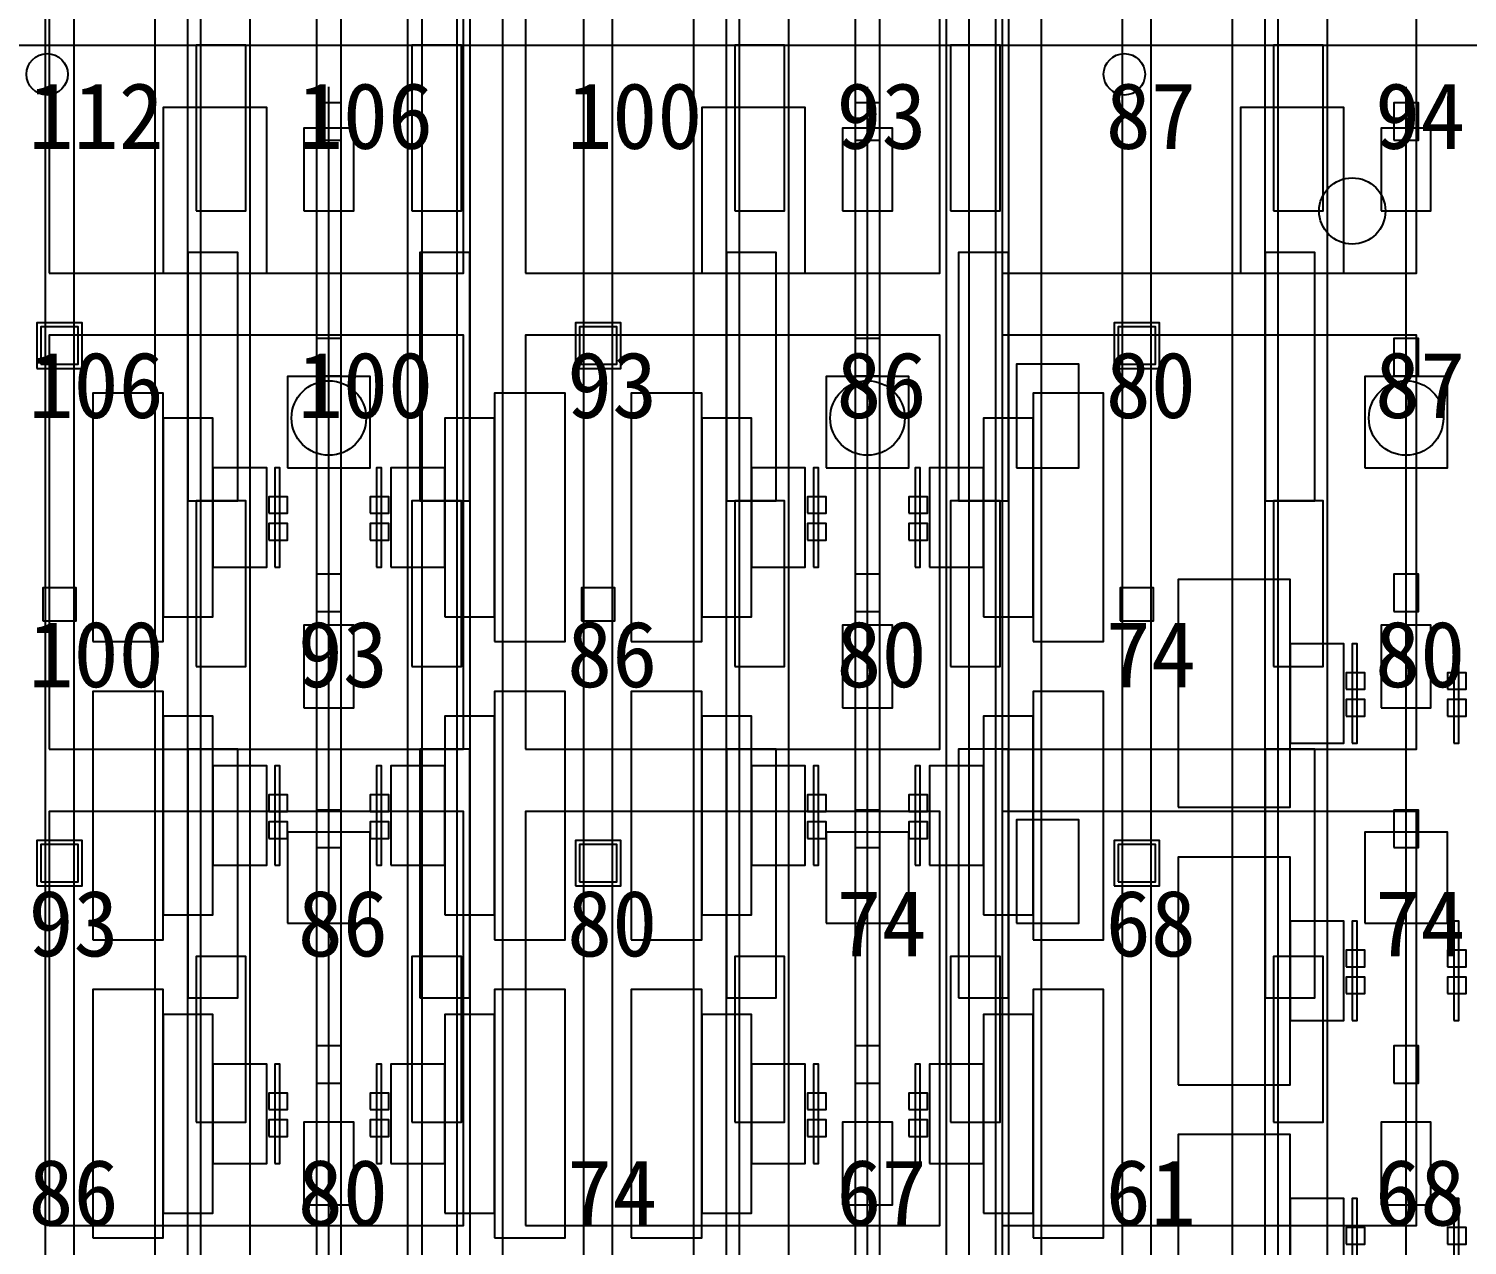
# Model space of a CAD drawing. Header units: metres. Extents: x -1640 to 1560, y -268 to 2338.
# Drawn here: x -129.49 to -94.78, y 1353.03 to 1382.4 of the extents above; entities that cross this region are included whole.
import ezdxf

# ---------------------------------------------------------------- set-up
doc = ezdxf.new("R2010")
doc.units = ezdxf.units.M
for name, color, linetype in [('1F_CHL', 4, 'Continuous'), ('1F_PUMP', 2, 'Continuous'), ('1F_SCR', 3, 'Continuous'), ('1F_STRUCT_COLUMN', 8, 'Continuous'), ('2F_CSF_LATERAL_RACK_CONCEPT', 9, 'Continuous'), ('2F_RFG', 5, 'Continuous'), ('2F_STRUCT_COLUMN', 8, 'Continuous'), ('2F_VMB', 6, 'Continuous'), ('3F_CLEANROOM_OVERHEAD_PIPE_DUCT_CONCEPT', 9, 'Continuous'), ('3F_CMP', 5, 'Continuous'), ('3F_EHS_EGRESS_DIST_M', 2, 'Continuous'), ('3F_EHS_EXTINGUISHER_HYDRANT_CABINET_CONCEPT', 1, 'Continuous'), ('3F_EHS_GAS_DETECTOR', 6, 'Continuous'), ('3F_EHS_SAFETY_SHOWER_EYEWASH_CONCEPT', 3, 'Continuous'), ('3F_ETCH', 2, 'Continuous'), ('3F_FOUP', 5, 'Continuous'), ('3F_OHT', 9, 'Continuous'), ('3F_OHTV', 1, 'Continuous'), ('3F_STK', 3, 'Continuous'), ('3F_STRUCT_COLUMN', 8, 'Continuous'), ('3F_TBAR', 6, 'Continuous'), ('4F_FFU', 1, 'Continuous'), ('4F_STRUCT_PLENUM_TRUSS_CONCEPT', 9, 'Continuous'), ('5F_CHL', 4, 'Continuous'), ('5F_PUMP', 2, 'Continuous'), ('5F_SCR', 3, 'Continuous'), ('5F_STRUCT_COLUMN', 8, 'Continuous'), ('6F_CSF_LATERAL_RACK_CONCEPT', 9, 'Continuous'), ('6F_RFG', 5, 'Continuous'), ('6F_STRUCT_COLUMN', 8, 'Continuous'), ('6F_VMB', 6, 'Continuous'), ('7F_CLEANROOM_OVERHEAD_PIPE_DUCT_CONCEPT', 9, 'Continuous'), ('7F_CMP', 5, 'Continuous'), ('7F_EHS_EGRESS_DIST_M', 2, 'Continuous'), ('7F_EHS_EXTINGUISHER_HYDRANT_CABINET_CONCEPT', 1, 'Continuous'), ('7F_EHS_GAS_DETECTOR', 6, 'Continuous'), ('7F_EHS_SAFETY_SHOWER_EYEWASH_CONCEPT', 3, 'Continuous'), ('7F_ETCH', 2, 'Continuous'), ('7F_FOUP', 5, 'Continuous'), ('7F_OHT', 9, 'Continuous'), ('7F_OHTV', 1, 'Continuous'), ('7F_STK', 3, 'Continuous'), ('7F_STRUCT_COLUMN', 8, 'Continuous'), ('7F_TBAR', 6, 'Continuous'), ('8F_FFU', 1, 'Continuous'), ('8F_STRUCT_PLENUM_TRUSS_CONCEPT', 9, 'Continuous'), ('EHS_TREATED_EXHAUST', 30, 'Continuous'), ('UTIL_ELEC.LV_CONCEPT', 2, 'Continuous'), ('UTIL_PCW.R_CONCEPT', 1, 'Continuous'), ('UTIL_PCW.S_CONCEPT', 6, 'Continuous')]:
    doc.layers.add(name, color=color, linetype=linetype)

msp = doc.modelspace()

# ---------------------------------------------------------------- linework, layer by layer
at = {"layer": '1F_CHL'}
for points in [[(-105.65, 1371.8), (-104.15, 1371.8), (-104.15, 1374.3), (-105.65, 1374.3)], [(-105.65, 1360.8), (-104.15, 1360.8), (-104.15, 1363.3), (-105.65, 1363.3)]]:
    msp.add_lwpolyline(points, close=True, dxfattribs=at)
at = {"layer": '1F_PUMP'}
for points in [[(-125.45, 1378), (-124.25, 1378), (-124.25, 1382), (-125.45, 1382)], [(-120.25, 1378), (-119.05, 1378), (-119.05, 1382), (-120.25, 1382)], [(-112.45, 1378), (-111.25, 1378), (-111.25, 1382), (-112.45, 1382)], [(-107.25, 1378), (-106.05, 1378), (-106.05, 1382), (-107.25, 1382)], [(-99.45, 1378), (-98.25, 1378), (-98.25, 1382), (-99.45, 1382)], [(-125.45, 1367), (-124.25, 1367), (-124.25, 1371), (-125.45, 1371)], [(-120.25, 1367), (-119.05, 1367), (-119.05, 1371), (-120.25, 1371)], [(-112.45, 1367), (-111.25, 1367), (-111.25, 1371), (-112.45, 1371)], [(-107.25, 1367), (-106.05, 1367), (-106.05, 1371), (-107.25, 1371)], [(-99.45, 1367), (-98.25, 1367), (-98.25, 1371), (-99.45, 1371)], [(-125.45, 1356), (-124.25, 1356), (-124.25, 1360), (-125.45, 1360)], [(-120.25, 1356), (-119.05, 1356), (-119.05, 1360), (-120.25, 1360)], [(-112.45, 1356), (-111.25, 1356), (-111.25, 1360), (-112.45, 1360)], [(-107.25, 1356), (-106.05, 1356), (-106.05, 1360), (-107.25, 1360)], [(-99.45, 1356), (-98.25, 1356), (-98.25, 1360), (-99.45, 1360)]]:
    msp.add_lwpolyline(points, close=True, dxfattribs=at)
at = {"layer": '1F_SCR'}
for points in [[(-123.25, 1371.8), (-121.25, 1371.8), (-121.25, 1374), (-123.25, 1374)], [(-110.25, 1371.8), (-108.25, 1371.8), (-108.25, 1374), (-110.25, 1374)], [(-97.25, 1371.8), (-95.25, 1371.8), (-95.25, 1374), (-97.25, 1374)], [(-123.25, 1360.8), (-121.25, 1360.8), (-121.25, 1363), (-123.25, 1363)], [(-110.25, 1360.8), (-108.25, 1360.8), (-108.25, 1363), (-110.25, 1363)], [(-97.25, 1360.8), (-95.25, 1360.8), (-95.25, 1363), (-97.25, 1363)]]:
    msp.add_lwpolyline(points, close=True, dxfattribs=at)
at = {"layer": '1F_STRUCT_COLUMN'}
for points in [[(-129.3, 1374.2), (-128.2, 1374.2), (-128.2, 1375.3), (-129.3, 1375.3)], [(-116.3, 1374.2), (-115.2, 1374.2), (-115.2, 1375.3), (-116.3, 1375.3)], [(-103.3, 1374.2), (-102.2, 1374.2), (-102.2, 1375.3), (-103.3, 1375.3)], [(-129.3, 1361.7), (-128.2, 1361.7), (-128.2, 1362.8), (-129.3, 1362.8)], [(-116.3, 1361.7), (-115.2, 1361.7), (-115.2, 1362.8), (-116.3, 1362.8)], [(-103.3, 1361.7), (-102.2, 1361.7), (-102.2, 1362.8), (-103.3, 1362.8)]]:
    msp.add_lwpolyline(points, close=True, dxfattribs=at)
at = {"layer": '2F_CSF_LATERAL_RACK_CONCEPT'}
for points in [[(-126.45, 1310), (-125.65, 1310), (-125.65, 1460), (-126.45, 1460)], [(-118.85, 1310), (-118.05, 1310), (-118.05, 1460), (-118.85, 1460)], [(-113.45, 1310), (-112.65, 1310), (-112.65, 1460), (-113.45, 1460)], [(-105.85, 1310), (-105.05, 1310), (-105.05, 1460), (-105.85, 1460)], [(-100.45, 1310), (-99.65, 1310), (-99.65, 1460), (-100.45, 1460)]]:
    msp.add_lwpolyline(points, close=True, dxfattribs=at)
at = {"layer": '2F_RFG'}
for points in [[(-125.65, 1371), (-124.45, 1371), (-124.45, 1377), (-125.65, 1377)], [(-120.05, 1371), (-118.85, 1371), (-118.85, 1377), (-120.05, 1377)], [(-112.65, 1371), (-111.45, 1371), (-111.45, 1377), (-112.65, 1377)], [(-107.05, 1371), (-105.85, 1371), (-105.85, 1377), (-107.05, 1377)], [(-99.65, 1371), (-98.45, 1371), (-98.45, 1377), (-99.65, 1377)], [(-125.65, 1359), (-124.45, 1359), (-124.45, 1365), (-125.65, 1365)], [(-120.05, 1359), (-118.85, 1359), (-118.85, 1365), (-120.05, 1365)], [(-112.65, 1359), (-111.45, 1359), (-111.45, 1365), (-112.65, 1365)], [(-107.05, 1359), (-105.85, 1359), (-105.85, 1365), (-107.05, 1365)], [(-99.65, 1359), (-98.45, 1359), (-98.45, 1365), (-99.65, 1365)]]:
    msp.add_lwpolyline(points, close=True, dxfattribs=at)
at = {"layer": '2F_STRUCT_COLUMN'}
for points in [[(-129.2, 1374.3), (-128.3, 1374.3), (-128.3, 1375.2), (-129.2, 1375.2)], [(-116.2, 1374.3), (-115.3, 1374.3), (-115.3, 1375.2), (-116.2, 1375.2)], [(-103.2, 1374.3), (-102.3, 1374.3), (-102.3, 1375.2), (-103.2, 1375.2)], [(-129.2, 1361.8), (-128.3, 1361.8), (-128.3, 1362.7), (-129.2, 1362.7)], [(-116.2, 1361.8), (-115.3, 1361.8), (-115.3, 1362.7), (-116.2, 1362.7)], [(-103.2, 1361.8), (-102.3, 1361.8), (-102.3, 1362.7), (-103.2, 1362.7)]]:
    msp.add_lwpolyline(points, close=True, dxfattribs=at)
at = {"layer": '2F_VMB'}
for points in [[(-122.85, 1378), (-121.65, 1378), (-121.65, 1380), (-122.85, 1380)], [(-109.85, 1378), (-108.65, 1378), (-108.65, 1380), (-109.85, 1380)], [(-96.85, 1378), (-95.65, 1378), (-95.65, 1380), (-96.85, 1380)], [(-122.85, 1366), (-121.65, 1366), (-121.65, 1368), (-122.85, 1368)], [(-109.85, 1366), (-108.65, 1366), (-108.65, 1368), (-109.85, 1368)], [(-96.85, 1366), (-95.65, 1366), (-95.65, 1368), (-96.85, 1368)], [(-122.85, 1354), (-121.65, 1354), (-121.65, 1356), (-122.85, 1356)], [(-109.85, 1354), (-108.65, 1354), (-108.65, 1356), (-109.85, 1356)], [(-96.85, 1354), (-95.65, 1354), (-95.65, 1356), (-96.85, 1356)]]:
    msp.add_lwpolyline(points, close=True, dxfattribs=at)
at = {"layer": '3F_CLEANROOM_OVERHEAD_PIPE_DUCT_CONCEPT'}
for points in [[(-125.35, 1309), (-124.15, 1309), (-124.15, 1461), (-125.35, 1461)], [(-120.35, 1309), (-119.15, 1309), (-119.15, 1461), (-120.35, 1461)], [(-112.35, 1309), (-111.15, 1309), (-111.15, 1461), (-112.35, 1461)], [(-107.35, 1309), (-106.15, 1309), (-106.15, 1461), (-107.35, 1461)], [(-99.35, 1309), (-98.15, 1309), (-98.15, 1461), (-99.35, 1461)]]:
    msp.add_lwpolyline(points, close=True, dxfattribs=at)
at = {"layer": '3F_CMP'}
for points in [[(-101.75, 1363.6), (-99.05, 1363.6), (-99.05, 1369.1), (-101.75, 1369.1)], [(-99.05, 1365.15), (-97.75, 1365.15), (-97.75, 1367.55), (-99.05, 1367.55)], [(-101.75, 1356.9), (-99.05, 1356.9), (-99.05, 1362.4), (-101.75, 1362.4)], [(-99.05, 1358.45), (-97.75, 1358.45), (-97.75, 1360.85), (-99.05, 1360.85)], [(-101.75, 1350.2), (-99.05, 1350.2), (-99.05, 1355.7), (-101.75, 1355.7)], [(-99.05, 1351.75), (-97.75, 1351.75), (-97.75, 1354.15), (-99.05, 1354.15)]]:
    msp.add_lwpolyline(points, close=True, dxfattribs=at)
at = {"layer": '3F_EHS_EXTINGUISHER_HYDRANT_CABINET_CONCEPT'}
for centre in [(-129.05, 1381.3), (-103.05, 1381.3)]:
    msp.add_circle(centre, 0.5, dxfattribs=at)
at = {"layer": '3F_EHS_GAS_DETECTOR'}
for centre in [(-122.25, 1373), (-109.25, 1373), (-96.25, 1373)]:
    msp.add_circle(centre, 0.9, dxfattribs=at)
at = {"layer": '3F_EHS_SAFETY_SHOWER_EYEWASH_CONCEPT'}
msp.add_circle((-97.55, 1378), 0.8, dxfattribs=at)
at = {"layer": '3F_ETCH'}
for points in [[(-127.95, 1367.6), (-126.25, 1367.6), (-126.25, 1373.6), (-127.95, 1373.6)], [(-118.25, 1367.6), (-116.55, 1367.6), (-116.55, 1373.6), (-118.25, 1373.6)], [(-114.95, 1367.6), (-113.25, 1367.6), (-113.25, 1373.6), (-114.95, 1373.6)], [(-105.25, 1367.6), (-103.55, 1367.6), (-103.55, 1373.6), (-105.25, 1373.6)], [(-126.25, 1368.2), (-125.05, 1368.2), (-125.05, 1373), (-126.25, 1373)], [(-119.45, 1368.2), (-118.25, 1368.2), (-118.25, 1373), (-119.45, 1373)], [(-113.25, 1368.2), (-112.05, 1368.2), (-112.05, 1373), (-113.25, 1373)], [(-106.45, 1368.2), (-105.25, 1368.2), (-105.25, 1373), (-106.45, 1373)], [(-125.05, 1369.4), (-123.75, 1369.4), (-123.75, 1371.8), (-125.05, 1371.8)], [(-120.75, 1369.4), (-119.45, 1369.4), (-119.45, 1371.8), (-120.75, 1371.8)], [(-112.05, 1369.4), (-110.75, 1369.4), (-110.75, 1371.8), (-112.05, 1371.8)], [(-107.75, 1369.4), (-106.45, 1369.4), (-106.45, 1371.8), (-107.75, 1371.8)], [(-127.95, 1360.4), (-126.25, 1360.4), (-126.25, 1366.4), (-127.95, 1366.4)], [(-118.25, 1360.4), (-116.55, 1360.4), (-116.55, 1366.4), (-118.25, 1366.4)], [(-114.95, 1360.4), (-113.25, 1360.4), (-113.25, 1366.4), (-114.95, 1366.4)], [(-105.25, 1360.4), (-103.55, 1360.4), (-103.55, 1366.4), (-105.25, 1366.4)], [(-126.25, 1361), (-125.05, 1361), (-125.05, 1365.8), (-126.25, 1365.8)], [(-119.45, 1361), (-118.25, 1361), (-118.25, 1365.8), (-119.45, 1365.8)], [(-113.25, 1361), (-112.05, 1361), (-112.05, 1365.8), (-113.25, 1365.8)], [(-106.45, 1361), (-105.25, 1361), (-105.25, 1365.8), (-106.45, 1365.8)], [(-125.05, 1362.2), (-123.75, 1362.2), (-123.75, 1364.6), (-125.05, 1364.6)], [(-120.75, 1362.2), (-119.45, 1362.2), (-119.45, 1364.6), (-120.75, 1364.6)], [(-112.05, 1362.2), (-110.75, 1362.2), (-110.75, 1364.6), (-112.05, 1364.6)], [(-107.75, 1362.2), (-106.45, 1362.2), (-106.45, 1364.6), (-107.75, 1364.6)], [(-127.95, 1353.2), (-126.25, 1353.2), (-126.25, 1359.2), (-127.95, 1359.2)], [(-118.25, 1353.2), (-116.55, 1353.2), (-116.55, 1359.2), (-118.25, 1359.2)], [(-114.95, 1353.2), (-113.25, 1353.2), (-113.25, 1359.2), (-114.95, 1359.2)], [(-105.25, 1353.2), (-103.55, 1353.2), (-103.55, 1359.2), (-105.25, 1359.2)], [(-126.25, 1353.8), (-125.05, 1353.8), (-125.05, 1358.6), (-126.25, 1358.6)], [(-119.45, 1353.8), (-118.25, 1353.8), (-118.25, 1358.6), (-119.45, 1358.6)], [(-113.25, 1353.8), (-112.05, 1353.8), (-112.05, 1358.6), (-113.25, 1358.6)], [(-106.45, 1353.8), (-105.25, 1353.8), (-105.25, 1358.6), (-106.45, 1358.6)], [(-125.05, 1355), (-123.75, 1355), (-123.75, 1357.4), (-125.05, 1357.4)], [(-120.75, 1355), (-119.45, 1355), (-119.45, 1357.4), (-120.75, 1357.4)], [(-112.05, 1355), (-110.75, 1355), (-110.75, 1357.4), (-112.05, 1357.4)], [(-107.75, 1355), (-106.45, 1355), (-106.45, 1357.4), (-107.75, 1357.4)]]:
    msp.add_lwpolyline(points, close=True, dxfattribs=at)
at = {"layer": '3F_FOUP'}
for points in [[(-123.7, 1370.7), (-123.25, 1370.7), (-123.25, 1371.1), (-123.7, 1371.1)], [(-121.25, 1370.7), (-120.8, 1370.7), (-120.8, 1371.1), (-121.25, 1371.1)], [(-110.7, 1370.7), (-110.25, 1370.7), (-110.25, 1371.1), (-110.7, 1371.1)], [(-108.25, 1370.7), (-107.8, 1370.7), (-107.8, 1371.1), (-108.25, 1371.1)], [(-123.7, 1370.05), (-123.25, 1370.05), (-123.25, 1370.45), (-123.7, 1370.45)], [(-121.25, 1370.05), (-120.8, 1370.05), (-120.8, 1370.45), (-121.25, 1370.45)], [(-110.7, 1370.05), (-110.25, 1370.05), (-110.25, 1370.45), (-110.7, 1370.45)], [(-108.25, 1370.05), (-107.8, 1370.05), (-107.8, 1370.45), (-108.25, 1370.45)], [(-97.7, 1366.45), (-97.25, 1366.45), (-97.25, 1366.85), (-97.7, 1366.85)], [(-95.25, 1366.45), (-94.8, 1366.45), (-94.8, 1366.85), (-95.25, 1366.85)], [(-97.7, 1365.8), (-97.25, 1365.8), (-97.25, 1366.2), (-97.7, 1366.2)], [(-95.25, 1365.8), (-94.8, 1365.8), (-94.8, 1366.2), (-95.25, 1366.2)], [(-123.7, 1363.5), (-123.25, 1363.5), (-123.25, 1363.9), (-123.7, 1363.9)], [(-121.25, 1363.5), (-120.8, 1363.5), (-120.8, 1363.9), (-121.25, 1363.9)], [(-110.7, 1363.5), (-110.25, 1363.5), (-110.25, 1363.9), (-110.7, 1363.9)], [(-108.25, 1363.5), (-107.8, 1363.5), (-107.8, 1363.9), (-108.25, 1363.9)], [(-123.7, 1362.85), (-123.25, 1362.85), (-123.25, 1363.25), (-123.7, 1363.25)], [(-121.25, 1362.85), (-120.8, 1362.85), (-120.8, 1363.25), (-121.25, 1363.25)], [(-110.7, 1362.85), (-110.25, 1362.85), (-110.25, 1363.25), (-110.7, 1363.25)], [(-108.25, 1362.85), (-107.8, 1362.85), (-107.8, 1363.25), (-108.25, 1363.25)], [(-97.7, 1359.75), (-97.25, 1359.75), (-97.25, 1360.15), (-97.7, 1360.15)], [(-95.25, 1359.75), (-94.8, 1359.75), (-94.8, 1360.15), (-95.25, 1360.15)], [(-97.7, 1359.1), (-97.25, 1359.1), (-97.25, 1359.5), (-97.7, 1359.5)], [(-95.25, 1359.1), (-94.8, 1359.1), (-94.8, 1359.5), (-95.25, 1359.5)], [(-123.7, 1356.3), (-123.25, 1356.3), (-123.25, 1356.7), (-123.7, 1356.7)], [(-121.25, 1356.3), (-120.8, 1356.3), (-120.8, 1356.7), (-121.25, 1356.7)], [(-110.7, 1356.3), (-110.25, 1356.3), (-110.25, 1356.7), (-110.7, 1356.7)], [(-108.25, 1356.3), (-107.8, 1356.3), (-107.8, 1356.7), (-108.25, 1356.7)], [(-123.7, 1355.65), (-123.25, 1355.65), (-123.25, 1356.05), (-123.7, 1356.05)], [(-121.25, 1355.65), (-120.8, 1355.65), (-120.8, 1356.05), (-121.25, 1356.05)], [(-110.7, 1355.65), (-110.25, 1355.65), (-110.25, 1356.05), (-110.7, 1356.05)], [(-108.25, 1355.65), (-107.8, 1355.65), (-107.8, 1356.05), (-108.25, 1356.05)], [(-97.7, 1353.05), (-97.25, 1353.05), (-97.25, 1353.45), (-97.7, 1353.45)], [(-95.25, 1353.05), (-94.8, 1353.05), (-94.8, 1353.45), (-95.25, 1353.45)]]:
    msp.add_lwpolyline(points, close=True, dxfattribs=at)
at = {"layer": '3F_OHT'}
for p, q in [((-122.25, 1309), (-122.25, 1381)), ((-109.25, 1309), (-109.25, 1381)), ((-96.25, 1309), (-96.25, 1381))]:
    msp.add_line(p, q, dxfattribs=at)
at = {"layer": '3F_OHTV'}
for points in [[(-122.55, 1379.71), (-121.95, 1379.71), (-121.95, 1380.61), (-122.55, 1380.61)], [(-109.55, 1379.71), (-108.95, 1379.71), (-108.95, 1380.61), (-109.55, 1380.61)], [(-96.55, 1379.71), (-95.95, 1379.71), (-95.95, 1380.61), (-96.55, 1380.61)], [(-122.55, 1374.02), (-121.95, 1374.02), (-121.95, 1374.92), (-122.55, 1374.92)], [(-109.55, 1374.02), (-108.95, 1374.02), (-108.95, 1374.92), (-109.55, 1374.92)], [(-96.55, 1374.02), (-95.95, 1374.02), (-95.95, 1374.92), (-96.55, 1374.92)], [(-122.55, 1368.33), (-121.95, 1368.33), (-121.95, 1369.23), (-122.55, 1369.23)], [(-109.55, 1368.33), (-108.95, 1368.33), (-108.95, 1369.23), (-109.55, 1369.23)], [(-96.55, 1368.33), (-95.95, 1368.33), (-95.95, 1369.23), (-96.55, 1369.23)], [(-122.55, 1362.63), (-121.95, 1362.63), (-121.95, 1363.53), (-122.55, 1363.53)], [(-109.55, 1362.63), (-108.95, 1362.63), (-108.95, 1363.53), (-109.55, 1363.53)], [(-96.55, 1362.63), (-95.95, 1362.63), (-95.95, 1363.53), (-96.55, 1363.53)], [(-122.55, 1356.94), (-121.95, 1356.94), (-121.95, 1357.84), (-122.55, 1357.84)], [(-109.55, 1356.94), (-108.95, 1356.94), (-108.95, 1357.84), (-109.55, 1357.84)], [(-96.55, 1356.94), (-95.95, 1356.94), (-95.95, 1357.84), (-96.55, 1357.84)]]:
    msp.add_lwpolyline(points, close=True, dxfattribs=at)
at = {"layer": '3F_STK'}
for points in [[(-126.25, 1376.5), (-123.75, 1376.5), (-123.75, 1380.5), (-126.25, 1380.5)], [(-113.25, 1376.5), (-110.75, 1376.5), (-110.75, 1380.5), (-113.25, 1380.5)], [(-100.25, 1376.5), (-97.75, 1376.5), (-97.75, 1380.5), (-100.25, 1380.5)]]:
    msp.add_lwpolyline(points, close=True, dxfattribs=at)
at = {"layer": '3F_STRUCT_COLUMN'}
for points in [[(-129.15, 1368.1), (-128.35, 1368.1), (-128.35, 1368.9), (-129.15, 1368.9)], [(-116.15, 1368.1), (-115.35, 1368.1), (-115.35, 1368.9), (-116.15, 1368.9)], [(-103.15, 1368.1), (-102.35, 1368.1), (-102.35, 1368.9), (-103.15, 1368.9)]]:
    msp.add_lwpolyline(points, close=True, dxfattribs=at)
at = {"layer": '3F_TBAR'}
for points in [[(-123.55, 1369.4), (-123.43, 1369.4), (-123.43, 1371.8), (-123.55, 1371.8)], [(-121.1, 1369.4), (-120.98, 1369.4), (-120.98, 1371.8), (-121.1, 1371.8)], [(-110.55, 1369.4), (-110.43, 1369.4), (-110.43, 1371.8), (-110.55, 1371.8)], [(-108.1, 1369.4), (-107.98, 1369.4), (-107.98, 1371.8), (-108.1, 1371.8)], [(-97.55, 1365.15), (-97.43, 1365.15), (-97.43, 1367.55), (-97.55, 1367.55)], [(-95.1, 1365.15), (-94.98, 1365.15), (-94.98, 1367.55), (-95.1, 1367.55)], [(-123.55, 1362.2), (-123.43, 1362.2), (-123.43, 1364.6), (-123.55, 1364.6)], [(-121.1, 1362.2), (-120.98, 1362.2), (-120.98, 1364.6), (-121.1, 1364.6)], [(-110.55, 1362.2), (-110.43, 1362.2), (-110.43, 1364.6), (-110.55, 1364.6)], [(-108.1, 1362.2), (-107.98, 1362.2), (-107.98, 1364.6), (-108.1, 1364.6)], [(-97.55, 1358.45), (-97.43, 1358.45), (-97.43, 1360.85), (-97.55, 1360.85)], [(-95.1, 1358.45), (-94.98, 1358.45), (-94.98, 1360.85), (-95.1, 1360.85)], [(-123.55, 1355), (-123.43, 1355), (-123.43, 1357.4), (-123.55, 1357.4)], [(-121.1, 1355), (-120.98, 1355), (-120.98, 1357.4), (-121.1, 1357.4)], [(-110.55, 1355), (-110.43, 1355), (-110.43, 1357.4), (-110.55, 1357.4)], [(-108.1, 1355), (-107.98, 1355), (-107.98, 1357.4), (-108.1, 1357.4)], [(-97.55, 1351.75), (-97.43, 1351.75), (-97.43, 1354.15), (-97.55, 1354.15)], [(-95.1, 1351.75), (-94.98, 1351.75), (-94.98, 1354.15), (-95.1, 1354.15)]]:
    msp.add_lwpolyline(points, close=True, dxfattribs=at)
at = {"layer": '4F_FFU'}
for points in [[(-129, 1376.5), (-119, 1376.5), (-119, 1386.5), (-129, 1386.5)], [(-117.5, 1376.5), (-107.5, 1376.5), (-107.5, 1386.5), (-117.5, 1386.5)], [(-106, 1376.5), (-96, 1376.5), (-96, 1386.5), (-106, 1386.5)], [(-129, 1365), (-119, 1365), (-119, 1375), (-129, 1375)], [(-117.5, 1365), (-107.5, 1365), (-107.5, 1375), (-117.5, 1375)], [(-106, 1365), (-96, 1365), (-96, 1375), (-106, 1375)], [(-129, 1353.5), (-119, 1353.5), (-119, 1363.5), (-129, 1363.5)], [(-117.5, 1353.5), (-107.5, 1353.5), (-107.5, 1363.5), (-117.5, 1363.5)], [(-106, 1353.5), (-96, 1353.5), (-96, 1363.5), (-106, 1363.5)]]:
    msp.add_lwpolyline(points, close=True, dxfattribs=at)
at = {"layer": '4F_STRUCT_PLENUM_TRUSS_CONCEPT'}
for points in [[(-129.1, 1306), (-128.4, 1306), (-128.4, 1464), (-129.1, 1464)], [(-116.1, 1306), (-115.4, 1306), (-115.4, 1464), (-116.1, 1464)], [(-103.1, 1306), (-102.4, 1306), (-102.4, 1464), (-103.1, 1464)]]:
    msp.add_lwpolyline(points, close=True, dxfattribs=at)
at = {"layer": '5F_CHL'}
for points in [[(-105.65, 1371.8), (-104.15, 1371.8), (-104.15, 1374.3), (-105.65, 1374.3)], [(-105.65, 1360.8), (-104.15, 1360.8), (-104.15, 1363.3), (-105.65, 1363.3)]]:
    msp.add_lwpolyline(points, close=True, dxfattribs=at)
at = {"layer": '5F_PUMP'}
for points in [[(-125.45, 1378), (-124.25, 1378), (-124.25, 1382), (-125.45, 1382)], [(-120.25, 1378), (-119.05, 1378), (-119.05, 1382), (-120.25, 1382)], [(-112.45, 1378), (-111.25, 1378), (-111.25, 1382), (-112.45, 1382)], [(-107.25, 1378), (-106.05, 1378), (-106.05, 1382), (-107.25, 1382)], [(-99.45, 1378), (-98.25, 1378), (-98.25, 1382), (-99.45, 1382)], [(-125.45, 1367), (-124.25, 1367), (-124.25, 1371), (-125.45, 1371)], [(-120.25, 1367), (-119.05, 1367), (-119.05, 1371), (-120.25, 1371)], [(-112.45, 1367), (-111.25, 1367), (-111.25, 1371), (-112.45, 1371)], [(-107.25, 1367), (-106.05, 1367), (-106.05, 1371), (-107.25, 1371)], [(-99.45, 1367), (-98.25, 1367), (-98.25, 1371), (-99.45, 1371)], [(-125.45, 1356), (-124.25, 1356), (-124.25, 1360), (-125.45, 1360)], [(-120.25, 1356), (-119.05, 1356), (-119.05, 1360), (-120.25, 1360)], [(-112.45, 1356), (-111.25, 1356), (-111.25, 1360), (-112.45, 1360)], [(-107.25, 1356), (-106.05, 1356), (-106.05, 1360), (-107.25, 1360)], [(-99.45, 1356), (-98.25, 1356), (-98.25, 1360), (-99.45, 1360)]]:
    msp.add_lwpolyline(points, close=True, dxfattribs=at)
at = {"layer": '5F_SCR'}
for points in [[(-123.25, 1371.8), (-121.25, 1371.8), (-121.25, 1374), (-123.25, 1374)], [(-110.25, 1371.8), (-108.25, 1371.8), (-108.25, 1374), (-110.25, 1374)], [(-97.25, 1371.8), (-95.25, 1371.8), (-95.25, 1374), (-97.25, 1374)], [(-123.25, 1360.8), (-121.25, 1360.8), (-121.25, 1363), (-123.25, 1363)], [(-110.25, 1360.8), (-108.25, 1360.8), (-108.25, 1363), (-110.25, 1363)], [(-97.25, 1360.8), (-95.25, 1360.8), (-95.25, 1363), (-97.25, 1363)]]:
    msp.add_lwpolyline(points, close=True, dxfattribs=at)
at = {"layer": '5F_STRUCT_COLUMN'}
for points in [[(-129.3, 1374.2), (-128.2, 1374.2), (-128.2, 1375.3), (-129.3, 1375.3)], [(-116.3, 1374.2), (-115.2, 1374.2), (-115.2, 1375.3), (-116.3, 1375.3)], [(-103.3, 1374.2), (-102.2, 1374.2), (-102.2, 1375.3), (-103.3, 1375.3)], [(-129.3, 1361.7), (-128.2, 1361.7), (-128.2, 1362.8), (-129.3, 1362.8)], [(-116.3, 1361.7), (-115.2, 1361.7), (-115.2, 1362.8), (-116.3, 1362.8)], [(-103.3, 1361.7), (-102.2, 1361.7), (-102.2, 1362.8), (-103.3, 1362.8)]]:
    msp.add_lwpolyline(points, close=True, dxfattribs=at)
at = {"layer": '6F_CSF_LATERAL_RACK_CONCEPT'}
for points in [[(-126.45, 1310), (-125.65, 1310), (-125.65, 1460), (-126.45, 1460)], [(-118.85, 1310), (-118.05, 1310), (-118.05, 1460), (-118.85, 1460)], [(-113.45, 1310), (-112.65, 1310), (-112.65, 1460), (-113.45, 1460)], [(-105.85, 1310), (-105.05, 1310), (-105.05, 1460), (-105.85, 1460)], [(-100.45, 1310), (-99.65, 1310), (-99.65, 1460), (-100.45, 1460)]]:
    msp.add_lwpolyline(points, close=True, dxfattribs=at)
at = {"layer": '6F_RFG'}
for points in [[(-125.65, 1371), (-124.45, 1371), (-124.45, 1377), (-125.65, 1377)], [(-120.05, 1371), (-118.85, 1371), (-118.85, 1377), (-120.05, 1377)], [(-112.65, 1371), (-111.45, 1371), (-111.45, 1377), (-112.65, 1377)], [(-107.05, 1371), (-105.85, 1371), (-105.85, 1377), (-107.05, 1377)], [(-99.65, 1371), (-98.45, 1371), (-98.45, 1377), (-99.65, 1377)], [(-125.65, 1359), (-124.45, 1359), (-124.45, 1365), (-125.65, 1365)], [(-120.05, 1359), (-118.85, 1359), (-118.85, 1365), (-120.05, 1365)], [(-112.65, 1359), (-111.45, 1359), (-111.45, 1365), (-112.65, 1365)], [(-107.05, 1359), (-105.85, 1359), (-105.85, 1365), (-107.05, 1365)], [(-99.65, 1359), (-98.45, 1359), (-98.45, 1365), (-99.65, 1365)]]:
    msp.add_lwpolyline(points, close=True, dxfattribs=at)
at = {"layer": '6F_STRUCT_COLUMN'}
for points in [[(-129.2, 1374.3), (-128.3, 1374.3), (-128.3, 1375.2), (-129.2, 1375.2)], [(-116.2, 1374.3), (-115.3, 1374.3), (-115.3, 1375.2), (-116.2, 1375.2)], [(-103.2, 1374.3), (-102.3, 1374.3), (-102.3, 1375.2), (-103.2, 1375.2)], [(-129.2, 1361.8), (-128.3, 1361.8), (-128.3, 1362.7), (-129.2, 1362.7)], [(-116.2, 1361.8), (-115.3, 1361.8), (-115.3, 1362.7), (-116.2, 1362.7)], [(-103.2, 1361.8), (-102.3, 1361.8), (-102.3, 1362.7), (-103.2, 1362.7)]]:
    msp.add_lwpolyline(points, close=True, dxfattribs=at)
at = {"layer": '6F_VMB'}
for points in [[(-122.85, 1378), (-121.65, 1378), (-121.65, 1380), (-122.85, 1380)], [(-109.85, 1378), (-108.65, 1378), (-108.65, 1380), (-109.85, 1380)], [(-96.85, 1378), (-95.65, 1378), (-95.65, 1380), (-96.85, 1380)], [(-122.85, 1366), (-121.65, 1366), (-121.65, 1368), (-122.85, 1368)], [(-109.85, 1366), (-108.65, 1366), (-108.65, 1368), (-109.85, 1368)], [(-96.85, 1366), (-95.65, 1366), (-95.65, 1368), (-96.85, 1368)], [(-122.85, 1354), (-121.65, 1354), (-121.65, 1356), (-122.85, 1356)], [(-109.85, 1354), (-108.65, 1354), (-108.65, 1356), (-109.85, 1356)], [(-96.85, 1354), (-95.65, 1354), (-95.65, 1356), (-96.85, 1356)]]:
    msp.add_lwpolyline(points, close=True, dxfattribs=at)
at = {"layer": '7F_CLEANROOM_OVERHEAD_PIPE_DUCT_CONCEPT'}
for points in [[(-125.35, 1309), (-124.15, 1309), (-124.15, 1461), (-125.35, 1461)], [(-120.35, 1309), (-119.15, 1309), (-119.15, 1461), (-120.35, 1461)], [(-112.35, 1309), (-111.15, 1309), (-111.15, 1461), (-112.35, 1461)], [(-107.35, 1309), (-106.15, 1309), (-106.15, 1461), (-107.35, 1461)], [(-99.35, 1309), (-98.15, 1309), (-98.15, 1461), (-99.35, 1461)]]:
    msp.add_lwpolyline(points, close=True, dxfattribs=at)
at = {"layer": '7F_CMP'}
for points in [[(-101.75, 1363.6), (-99.05, 1363.6), (-99.05, 1369.1), (-101.75, 1369.1)], [(-99.05, 1365.15), (-97.75, 1365.15), (-97.75, 1367.55), (-99.05, 1367.55)], [(-101.75, 1356.9), (-99.05, 1356.9), (-99.05, 1362.4), (-101.75, 1362.4)], [(-99.05, 1358.45), (-97.75, 1358.45), (-97.75, 1360.85), (-99.05, 1360.85)], [(-101.75, 1350.2), (-99.05, 1350.2), (-99.05, 1355.7), (-101.75, 1355.7)], [(-99.05, 1351.75), (-97.75, 1351.75), (-97.75, 1354.15), (-99.05, 1354.15)]]:
    msp.add_lwpolyline(points, close=True, dxfattribs=at)
at = {"layer": '7F_EHS_EXTINGUISHER_HYDRANT_CABINET_CONCEPT'}
for centre in [(-129.05, 1381.3), (-103.05, 1381.3)]:
    msp.add_circle(centre, 0.5, dxfattribs=at)
at = {"layer": '7F_EHS_GAS_DETECTOR'}
for centre in [(-122.25, 1373), (-109.25, 1373), (-96.25, 1373)]:
    msp.add_circle(centre, 0.9, dxfattribs=at)
at = {"layer": '7F_EHS_SAFETY_SHOWER_EYEWASH_CONCEPT'}
msp.add_circle((-97.55, 1378), 0.8, dxfattribs=at)
at = {"layer": '7F_ETCH'}
for points in [[(-127.95, 1367.6), (-126.25, 1367.6), (-126.25, 1373.6), (-127.95, 1373.6)], [(-118.25, 1367.6), (-116.55, 1367.6), (-116.55, 1373.6), (-118.25, 1373.6)], [(-114.95, 1367.6), (-113.25, 1367.6), (-113.25, 1373.6), (-114.95, 1373.6)], [(-105.25, 1367.6), (-103.55, 1367.6), (-103.55, 1373.6), (-105.25, 1373.6)], [(-126.25, 1368.2), (-125.05, 1368.2), (-125.05, 1373), (-126.25, 1373)], [(-119.45, 1368.2), (-118.25, 1368.2), (-118.25, 1373), (-119.45, 1373)], [(-113.25, 1368.2), (-112.05, 1368.2), (-112.05, 1373), (-113.25, 1373)], [(-106.45, 1368.2), (-105.25, 1368.2), (-105.25, 1373), (-106.45, 1373)], [(-125.05, 1369.4), (-123.75, 1369.4), (-123.75, 1371.8), (-125.05, 1371.8)], [(-120.75, 1369.4), (-119.45, 1369.4), (-119.45, 1371.8), (-120.75, 1371.8)], [(-112.05, 1369.4), (-110.75, 1369.4), (-110.75, 1371.8), (-112.05, 1371.8)], [(-107.75, 1369.4), (-106.45, 1369.4), (-106.45, 1371.8), (-107.75, 1371.8)], [(-127.95, 1360.4), (-126.25, 1360.4), (-126.25, 1366.4), (-127.95, 1366.4)], [(-118.25, 1360.4), (-116.55, 1360.4), (-116.55, 1366.4), (-118.25, 1366.4)], [(-114.95, 1360.4), (-113.25, 1360.4), (-113.25, 1366.4), (-114.95, 1366.4)], [(-105.25, 1360.4), (-103.55, 1360.4), (-103.55, 1366.4), (-105.25, 1366.4)], [(-126.25, 1361), (-125.05, 1361), (-125.05, 1365.8), (-126.25, 1365.8)], [(-119.45, 1361), (-118.25, 1361), (-118.25, 1365.8), (-119.45, 1365.8)], [(-113.25, 1361), (-112.05, 1361), (-112.05, 1365.8), (-113.25, 1365.8)], [(-106.45, 1361), (-105.25, 1361), (-105.25, 1365.8), (-106.45, 1365.8)], [(-125.05, 1362.2), (-123.75, 1362.2), (-123.75, 1364.6), (-125.05, 1364.6)], [(-120.75, 1362.2), (-119.45, 1362.2), (-119.45, 1364.6), (-120.75, 1364.6)], [(-112.05, 1362.2), (-110.75, 1362.2), (-110.75, 1364.6), (-112.05, 1364.6)], [(-107.75, 1362.2), (-106.45, 1362.2), (-106.45, 1364.6), (-107.75, 1364.6)], [(-127.95, 1353.2), (-126.25, 1353.2), (-126.25, 1359.2), (-127.95, 1359.2)], [(-118.25, 1353.2), (-116.55, 1353.2), (-116.55, 1359.2), (-118.25, 1359.2)], [(-114.95, 1353.2), (-113.25, 1353.2), (-113.25, 1359.2), (-114.95, 1359.2)], [(-105.25, 1353.2), (-103.55, 1353.2), (-103.55, 1359.2), (-105.25, 1359.2)], [(-126.25, 1353.8), (-125.05, 1353.8), (-125.05, 1358.6), (-126.25, 1358.6)], [(-119.45, 1353.8), (-118.25, 1353.8), (-118.25, 1358.6), (-119.45, 1358.6)], [(-113.25, 1353.8), (-112.05, 1353.8), (-112.05, 1358.6), (-113.25, 1358.6)], [(-106.45, 1353.8), (-105.25, 1353.8), (-105.25, 1358.6), (-106.45, 1358.6)], [(-125.05, 1355), (-123.75, 1355), (-123.75, 1357.4), (-125.05, 1357.4)], [(-120.75, 1355), (-119.45, 1355), (-119.45, 1357.4), (-120.75, 1357.4)], [(-112.05, 1355), (-110.75, 1355), (-110.75, 1357.4), (-112.05, 1357.4)], [(-107.75, 1355), (-106.45, 1355), (-106.45, 1357.4), (-107.75, 1357.4)]]:
    msp.add_lwpolyline(points, close=True, dxfattribs=at)
at = {"layer": '7F_FOUP'}
for points in [[(-123.7, 1370.7), (-123.25, 1370.7), (-123.25, 1371.1), (-123.7, 1371.1)], [(-121.25, 1370.7), (-120.8, 1370.7), (-120.8, 1371.1), (-121.25, 1371.1)], [(-110.7, 1370.7), (-110.25, 1370.7), (-110.25, 1371.1), (-110.7, 1371.1)], [(-108.25, 1370.7), (-107.8, 1370.7), (-107.8, 1371.1), (-108.25, 1371.1)], [(-123.7, 1370.05), (-123.25, 1370.05), (-123.25, 1370.45), (-123.7, 1370.45)], [(-121.25, 1370.05), (-120.8, 1370.05), (-120.8, 1370.45), (-121.25, 1370.45)], [(-110.7, 1370.05), (-110.25, 1370.05), (-110.25, 1370.45), (-110.7, 1370.45)], [(-108.25, 1370.05), (-107.8, 1370.05), (-107.8, 1370.45), (-108.25, 1370.45)], [(-97.7, 1366.45), (-97.25, 1366.45), (-97.25, 1366.85), (-97.7, 1366.85)], [(-95.25, 1366.45), (-94.8, 1366.45), (-94.8, 1366.85), (-95.25, 1366.85)], [(-97.7, 1365.8), (-97.25, 1365.8), (-97.25, 1366.2), (-97.7, 1366.2)], [(-95.25, 1365.8), (-94.8, 1365.8), (-94.8, 1366.2), (-95.25, 1366.2)], [(-123.7, 1363.5), (-123.25, 1363.5), (-123.25, 1363.9), (-123.7, 1363.9)], [(-121.25, 1363.5), (-120.8, 1363.5), (-120.8, 1363.9), (-121.25, 1363.9)], [(-110.7, 1363.5), (-110.25, 1363.5), (-110.25, 1363.9), (-110.7, 1363.9)], [(-108.25, 1363.5), (-107.8, 1363.5), (-107.8, 1363.9), (-108.25, 1363.9)], [(-123.7, 1362.85), (-123.25, 1362.85), (-123.25, 1363.25), (-123.7, 1363.25)], [(-121.25, 1362.85), (-120.8, 1362.85), (-120.8, 1363.25), (-121.25, 1363.25)], [(-110.7, 1362.85), (-110.25, 1362.85), (-110.25, 1363.25), (-110.7, 1363.25)], [(-108.25, 1362.85), (-107.8, 1362.85), (-107.8, 1363.25), (-108.25, 1363.25)], [(-97.7, 1359.75), (-97.25, 1359.75), (-97.25, 1360.15), (-97.7, 1360.15)], [(-95.25, 1359.75), (-94.8, 1359.75), (-94.8, 1360.15), (-95.25, 1360.15)], [(-97.7, 1359.1), (-97.25, 1359.1), (-97.25, 1359.5), (-97.7, 1359.5)], [(-95.25, 1359.1), (-94.8, 1359.1), (-94.8, 1359.5), (-95.25, 1359.5)], [(-123.7, 1356.3), (-123.25, 1356.3), (-123.25, 1356.7), (-123.7, 1356.7)], [(-121.25, 1356.3), (-120.8, 1356.3), (-120.8, 1356.7), (-121.25, 1356.7)], [(-110.7, 1356.3), (-110.25, 1356.3), (-110.25, 1356.7), (-110.7, 1356.7)], [(-108.25, 1356.3), (-107.8, 1356.3), (-107.8, 1356.7), (-108.25, 1356.7)], [(-123.7, 1355.65), (-123.25, 1355.65), (-123.25, 1356.05), (-123.7, 1356.05)], [(-121.25, 1355.65), (-120.8, 1355.65), (-120.8, 1356.05), (-121.25, 1356.05)], [(-110.7, 1355.65), (-110.25, 1355.65), (-110.25, 1356.05), (-110.7, 1356.05)], [(-108.25, 1355.65), (-107.8, 1355.65), (-107.8, 1356.05), (-108.25, 1356.05)], [(-97.7, 1353.05), (-97.25, 1353.05), (-97.25, 1353.45), (-97.7, 1353.45)], [(-95.25, 1353.05), (-94.8, 1353.05), (-94.8, 1353.45), (-95.25, 1353.45)]]:
    msp.add_lwpolyline(points, close=True, dxfattribs=at)
at = {"layer": '7F_OHT'}
for p, q in [((-122.25, 1309), (-122.25, 1381)), ((-109.25, 1309), (-109.25, 1381)), ((-96.25, 1309), (-96.25, 1381))]:
    msp.add_line(p, q, dxfattribs=at)
at = {"layer": '7F_OHTV'}
for points in [[(-122.55, 1379.71), (-121.95, 1379.71), (-121.95, 1380.61), (-122.55, 1380.61)], [(-109.55, 1379.71), (-108.95, 1379.71), (-108.95, 1380.61), (-109.55, 1380.61)], [(-96.55, 1379.71), (-95.95, 1379.71), (-95.95, 1380.61), (-96.55, 1380.61)], [(-122.55, 1374.02), (-121.95, 1374.02), (-121.95, 1374.92), (-122.55, 1374.92)], [(-109.55, 1374.02), (-108.95, 1374.02), (-108.95, 1374.92), (-109.55, 1374.92)], [(-96.55, 1374.02), (-95.95, 1374.02), (-95.95, 1374.92), (-96.55, 1374.92)], [(-122.55, 1368.33), (-121.95, 1368.33), (-121.95, 1369.23), (-122.55, 1369.23)], [(-109.55, 1368.33), (-108.95, 1368.33), (-108.95, 1369.23), (-109.55, 1369.23)], [(-96.55, 1368.33), (-95.95, 1368.33), (-95.95, 1369.23), (-96.55, 1369.23)], [(-122.55, 1362.63), (-121.95, 1362.63), (-121.95, 1363.53), (-122.55, 1363.53)], [(-109.55, 1362.63), (-108.95, 1362.63), (-108.95, 1363.53), (-109.55, 1363.53)], [(-96.55, 1362.63), (-95.95, 1362.63), (-95.95, 1363.53), (-96.55, 1363.53)], [(-122.55, 1356.94), (-121.95, 1356.94), (-121.95, 1357.84), (-122.55, 1357.84)], [(-109.55, 1356.94), (-108.95, 1356.94), (-108.95, 1357.84), (-109.55, 1357.84)], [(-96.55, 1356.94), (-95.95, 1356.94), (-95.95, 1357.84), (-96.55, 1357.84)]]:
    msp.add_lwpolyline(points, close=True, dxfattribs=at)
at = {"layer": '7F_STK'}
for points in [[(-126.25, 1376.5), (-123.75, 1376.5), (-123.75, 1380.5), (-126.25, 1380.5)], [(-113.25, 1376.5), (-110.75, 1376.5), (-110.75, 1380.5), (-113.25, 1380.5)], [(-100.25, 1376.5), (-97.75, 1376.5), (-97.75, 1380.5), (-100.25, 1380.5)]]:
    msp.add_lwpolyline(points, close=True, dxfattribs=at)
at = {"layer": '7F_STRUCT_COLUMN'}
for points in [[(-129.15, 1368.1), (-128.35, 1368.1), (-128.35, 1368.9), (-129.15, 1368.9)], [(-116.15, 1368.1), (-115.35, 1368.1), (-115.35, 1368.9), (-116.15, 1368.9)], [(-103.15, 1368.1), (-102.35, 1368.1), (-102.35, 1368.9), (-103.15, 1368.9)]]:
    msp.add_lwpolyline(points, close=True, dxfattribs=at)
at = {"layer": '7F_TBAR'}
for points in [[(-123.55, 1369.4), (-123.43, 1369.4), (-123.43, 1371.8), (-123.55, 1371.8)], [(-121.1, 1369.4), (-120.98, 1369.4), (-120.98, 1371.8), (-121.1, 1371.8)], [(-110.55, 1369.4), (-110.43, 1369.4), (-110.43, 1371.8), (-110.55, 1371.8)], [(-108.1, 1369.4), (-107.98, 1369.4), (-107.98, 1371.8), (-108.1, 1371.8)], [(-97.55, 1365.15), (-97.43, 1365.15), (-97.43, 1367.55), (-97.55, 1367.55)], [(-95.1, 1365.15), (-94.98, 1365.15), (-94.98, 1367.55), (-95.1, 1367.55)], [(-123.55, 1362.2), (-123.43, 1362.2), (-123.43, 1364.6), (-123.55, 1364.6)], [(-121.1, 1362.2), (-120.98, 1362.2), (-120.98, 1364.6), (-121.1, 1364.6)], [(-110.55, 1362.2), (-110.43, 1362.2), (-110.43, 1364.6), (-110.55, 1364.6)], [(-108.1, 1362.2), (-107.98, 1362.2), (-107.98, 1364.6), (-108.1, 1364.6)], [(-97.55, 1358.45), (-97.43, 1358.45), (-97.43, 1360.85), (-97.55, 1360.85)], [(-95.1, 1358.45), (-94.98, 1358.45), (-94.98, 1360.85), (-95.1, 1360.85)], [(-123.55, 1355), (-123.43, 1355), (-123.43, 1357.4), (-123.55, 1357.4)], [(-121.1, 1355), (-120.98, 1355), (-120.98, 1357.4), (-121.1, 1357.4)], [(-110.55, 1355), (-110.43, 1355), (-110.43, 1357.4), (-110.55, 1357.4)], [(-108.1, 1355), (-107.98, 1355), (-107.98, 1357.4), (-108.1, 1357.4)], [(-97.55, 1351.75), (-97.43, 1351.75), (-97.43, 1354.15), (-97.55, 1354.15)], [(-95.1, 1351.75), (-94.98, 1351.75), (-94.98, 1354.15), (-95.1, 1354.15)]]:
    msp.add_lwpolyline(points, close=True, dxfattribs=at)
at = {"layer": '8F_FFU'}
for points in [[(-129, 1376.5), (-119, 1376.5), (-119, 1386.5), (-129, 1386.5)], [(-117.5, 1376.5), (-107.5, 1376.5), (-107.5, 1386.5), (-117.5, 1386.5)], [(-106, 1376.5), (-96, 1376.5), (-96, 1386.5), (-106, 1386.5)], [(-129, 1365), (-119, 1365), (-119, 1375), (-129, 1375)], [(-117.5, 1365), (-107.5, 1365), (-107.5, 1375), (-117.5, 1375)], [(-106, 1365), (-96, 1365), (-96, 1375), (-106, 1375)], [(-129, 1353.5), (-119, 1353.5), (-119, 1363.5), (-129, 1363.5)], [(-117.5, 1353.5), (-107.5, 1353.5), (-107.5, 1363.5), (-117.5, 1363.5)], [(-106, 1353.5), (-96, 1353.5), (-96, 1363.5), (-106, 1363.5)]]:
    msp.add_lwpolyline(points, close=True, dxfattribs=at)
at = {"layer": '8F_STRUCT_PLENUM_TRUSS_CONCEPT'}
for points in [[(-129.1, 1306), (-128.4, 1306), (-128.4, 1464), (-129.1, 1464)], [(-116.1, 1306), (-115.4, 1306), (-115.4, 1464), (-116.1, 1464)], [(-103.1, 1306), (-102.4, 1306), (-102.4, 1464), (-103.1, 1464)]]:
    msp.add_lwpolyline(points, close=True, dxfattribs=at)
at = {"layer": 'EHS_TREATED_EXHAUST'}
for points in [[(-122.55, 1310), (-121.95, 1310), (-121.95, 1472), (-122.55, 1472)], [(-122.55, 1310), (-121.95, 1310), (-121.95, 1472), (-122.55, 1472)], [(-109.55, 1310), (-108.95, 1310), (-108.95, 1472), (-109.55, 1472)], [(-109.55, 1310), (-108.95, 1310), (-108.95, 1472), (-109.55, 1472)]]:
    msp.add_lwpolyline(points, close=True, dxfattribs=at)
at = {"layer": 'UTIL_ELEC.LV_CONCEPT'}
msp.add_line((-120, 1311.7), (-120, 1472.3), dxfattribs=at)
msp.add_line((-120, 1311.7), (-120, 1472.3), dxfattribs=at)
at = {"layer": 'UTIL_PCW.R_CONCEPT'}
msp.add_line((-105.995, 1311.78), (-105.995, 1458.23), dxfattribs=at)
msp.add_line((-105.995, 1311.78), (-105.995, 1458.23), dxfattribs=at)
at = {"layer": 'UTIL_PCW.S_CONCEPT'}
for p, q in [((-106.795, 1311.78), (-106.795, 1458.23)), ((-106.795, 1311.78), (-106.795, 1458.23)), ((-276.4, 1382), (293.4, 1382)), ((-276.4, 1382), (293.4, 1382))]:
    msp.add_line(p, q, dxfattribs=at)

# ---------------------------------------------------------------- texts
at = {"layer": '3F_EHS_EGRESS_DIST_M'}
for s, p in [('112', (-129.5, 1379.5)), ('106', (-123, 1379.5)), ('100', (-116.5, 1379.5)), ('93', (-110, 1379.5)), ('87', (-103.5, 1379.5)), ('94', (-97, 1379.5)), ('106', (-129.5, 1373)), ('100', (-123, 1373)), ('93', (-116.5, 1373)), ('86', (-110, 1373)), ('80', (-103.5, 1373)), ('87', (-97, 1373)), ('100', (-129.5, 1366.5)), ('93', (-123, 1366.5)), ('86', (-116.5, 1366.5)), ('80', (-110, 1366.5)), ('74', (-103.5, 1366.5)), ('80', (-97, 1366.5)), ('93', (-129.5, 1360)), ('86', (-123, 1360)), ('80', (-116.5, 1360)), ('74', (-110, 1360)), ('68', (-103.5, 1360)), ('74', (-97, 1360)), ('86', (-129.5, 1353.5)), ('80', (-123, 1353.5)), ('74', (-116.5, 1353.5)), ('67', (-110, 1353.5)), ('61', (-103.5, 1353.5)), ('68', (-97, 1353.5))]:
    msp.add_text(s, height=1.6, dxfattribs=at).set_placement(p)
at = {"layer": '7F_EHS_EGRESS_DIST_M'}
for s, p in [('112', (-129.5, 1379.5)), ('106', (-123, 1379.5)), ('100', (-116.5, 1379.5)), ('93', (-110, 1379.5)), ('87', (-103.5, 1379.5)), ('94', (-97, 1379.5)), ('106', (-129.5, 1373)), ('100', (-123, 1373)), ('93', (-116.5, 1373)), ('86', (-110, 1373)), ('80', (-103.5, 1373)), ('87', (-97, 1373)), ('100', (-129.5, 1366.5)), ('93', (-123, 1366.5)), ('86', (-116.5, 1366.5)), ('80', (-110, 1366.5)), ('74', (-103.5, 1366.5)), ('80', (-97, 1366.5)), ('93', (-129.5, 1360)), ('86', (-123, 1360)), ('80', (-116.5, 1360)), ('74', (-110, 1360)), ('68', (-103.5, 1360)), ('74', (-97, 1360)), ('86', (-129.5, 1353.5)), ('80', (-123, 1353.5)), ('74', (-116.5, 1353.5)), ('67', (-110, 1353.5)), ('61', (-103.5, 1353.5)), ('68', (-97, 1353.5))]:
    msp.add_text(s, height=1.6, dxfattribs=at).set_placement(p)

doc.saveas('drawing.dxf')
